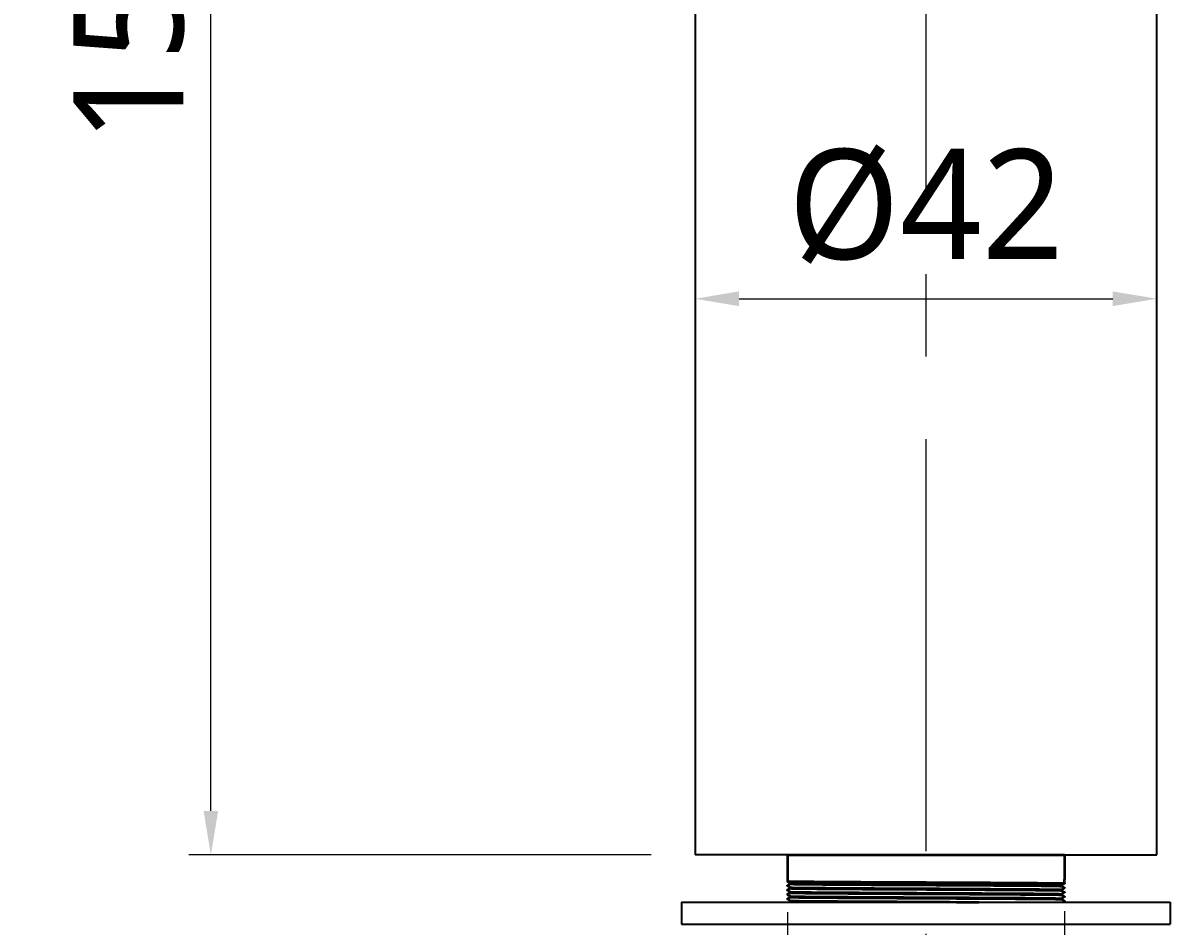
# Model space of a CAD drawing. Extents: x 0 to 1647, y 4681 to 5260.
# Drawn here: x 994.4 to 1098.8, y 4916.4 to 4998.5 of the extents above; entities that cross this region are included whole.
import ezdxf

# ---------------------------------------------------------------- set-up
doc = ezdxf.new("R2010")
doc.units = 0
doc.header["$LTSCALE"] = 30
doc.header["$MEASUREMENT"] = 0
doc.header["$PDMODE"] = 3
doc.header["$PDSIZE"] = -10
doc.linetypes.add('CENTER', pattern=[2, 1.25, -0.25, 0.25, -0.25])
doc.layers.get('0').update_dxf_attribs({"linetype": 'CONTINUOUS'})
doc.layers.get('DEFPOINTS').update_dxf_attribs({"linetype": 'CONTINUOUS'})
doc.layers.add('\\M+5B3DF\\M+5B4E7\\M+5CFDF', color=3, linetype='CONTINUOUS', lineweight=9)
doc.layers.add('AXES', color=7, linetype='CONTINUOUS')
doc.layers.add('BODY', color=7, linetype='CONTINUOUS')
doc.styles.add('Daelim Dimension', font='NanumGothic.ttf')
doc.dimstyles.new('DEFAULT', dxfattribs={"dimscale": 2, "dimtxt": 2, "dimasz": 2, "dimexe": 0, "dimexo": 2, "dimgap": 1, "dimtad": 1, "dimdec": 1, "dimzin": 9, "dimdsep": 46, "dimtxsty": 'Daelim Dimension', "dimcen": 0.5, "dimclrd": 252, "dimclre": 252, "dimclrt": 3, "dimadec": 1, "dimazin": 0, "dimtfac": 1, "dimtdec": 1, "dimtix": 1, "dimtmove": 0, "dimatfit": 3, "dimfxl": 0, "dimtolj": 1, "dimtzin": 1, "dimlwd": 9, "dimlwe": 9, "dimarcsym": 0})

# ---------------------------------------------------------------- blocks, each defined once
blk = doc.blocks.new('*D12')
at = {"color": 5, "lineweight": 9, "ltscale": 0.5}
for p, q in [((1072.57, 5074.74), (1009.52, 5074.74)), ((1011.52, 4926.84), (1011.52, 5070.74)), ((1051.57, 4922.84), (1009.52, 4922.84))]:
    blk.add_line(p, q, dxfattribs=at)
at = {"color": 5, "ltscale": 0.5}
for points in [[(1010.86, 5070.74), (1012.19, 5070.74), (1011.52, 5074.74)], [(1010.86, 4926.84), (1012.19, 4926.84), (1011.52, 4922.84)]]:
    blk.add_solid(points, dxfattribs=at)
at = {"layer": 'DEFPOINTS', "color": 0, "ltscale": 0.5}
for p in [(1011.52, 5074.74), (1076.57, 5074.74), (1055.57, 4922.84)]:
    blk.add_point(p, dxfattribs=at)
at = {"color": 7, "ltscale": 0.5, "insert": (1004.08, 4998.79), "char_height": 10, "attachment_point": 5, "rotation": 90, "style": 'Daelim Dimension'}
blk.add_mtext('\\A1;152', dxfattribs=at)
blk = doc.blocks.new('*D13')
at = {"color": 5, "lineweight": 9, "ltscale": 0.5}
for p, q in [((1055.57, 4977.43), (1055.57, 4975.43)), ((1097.57, 4977.43), (1097.57, 4975.43)), ((1059.57, 4973.43), (1093.57, 4973.43))]:
    blk.add_line(p, q, dxfattribs=at)
at = {"color": 5, "ltscale": 0.5}
for points in [[(1059.57, 4974.1), (1059.57, 4972.76), (1055.57, 4973.43)], [(1093.57, 4974.1), (1093.57, 4972.76), (1097.57, 4973.43)]]:
    blk.add_solid(points, dxfattribs=at)
at = {"layer": 'DEFPOINTS', "color": 0, "ltscale": 0.5}
for p in [(1055.57, 4973.43), (1097.57, 4973.43), (1097.57, 4973.43)]:
    blk.add_point(p, dxfattribs=at)
at = {"color": 7, "ltscale": 0.5, "insert": (1076.57, 4981.82), "char_height": 10, "attachment_point": 5, "style": 'Daelim Dimension'}
blk.add_mtext('\\A1;%%C42', dxfattribs=at)
blk = doc.blocks.new('*D19')
at = {"color": 5, "lineweight": 9, "ltscale": 0.5}
for p, q in [((1063.97, 4917.63), (1063.97, 4897.5)), ((1089.17, 4917.73), (1089.17, 4897.5)), ((1063.97, 4899.5), (932.81, 4899.5)), ((1085.17, 4899.5), (1067.97, 4899.5))]:
    blk.add_line(p, q, dxfattribs=at)
at = {"color": 5, "ltscale": 0.5}
for points in [[(1067.97, 4900.17), (1067.97, 4898.84), (1063.97, 4899.5)], [(1085.17, 4900.17), (1085.17, 4898.84), (1089.17, 4899.5)]]:
    blk.add_solid(points, dxfattribs=at)
at = {"layer": 'DEFPOINTS', "color": 0, "ltscale": 0.5}
for p in [(1063.97, 4921.63), (1089.17, 4921.73), (1089.17, 4899.5)]:
    blk.add_point(p, dxfattribs=at)
at = {"color": 7, "ltscale": 0.5, "insert": (979, 4908.14), "char_height": 10, "attachment_point": 5, "style": 'Daelim Dimension'}
blk.add_mtext('\\A1;설치 구멍 %%C35', dxfattribs=at)

msp = doc.modelspace()

# ---------------------------------------------------------------- linework, layer by layer
at = {"color": 0, "lineweight": 35}
for p, q in [((1063.97, 4922.84), (1063.97, 4920.41)), ((1089.17, 4922.84), (1089.17, 4920.61)), ((1089.17, 4920.26), (1089.17, 4920.61)), ((1063.97, 4920.06), (1063.97, 4920.01)), ((1063.97, 4920.06), (1063.97, 4920.06)), ((1063.97, 4919.66), (1063.97, 4919.61)), ((1063.97, 4919.66), (1063.97, 4919.66)), ((1089.17, 4920.26), (1089.17, 4920.21)), ((1089.17, 4920.21), (1089.17, 4920.21)), ((1089.17, 4919.86), (1089.17, 4919.81)), ((1089.17, 4919.81), (1089.17, 4919.81)), ((1089.17, 4919.46), (1089.17, 4919.41)), ((1089.17, 4919.41), (1089.17, 4919.41)), ((1063.97, 4919.26), (1063.97, 4919.21)), ((1063.97, 4919.26), (1063.97, 4919.26)), ((1063.97, 4919.26), (1063.97, 4919.26)), ((1063.97, 4918.86), (1063.97, 4918.81)), ((1063.97, 4918.86), (1063.97, 4918.86)), ((1063.97, 4918.86), (1063.97, 4918.86)), ((1089.17, 4919.06), (1089.17, 4919.01)), ((1089.17, 4919.01), (1089.17, 4919.01)), ((1089.17, 4918.66), (1089.17, 4918.61)), ((1089.17, 4918.61), (1089.17, 4918.61))]:
    msp.add_line(p, q, dxfattribs=at)
at = {"lineweight": 35}
msp.add_line((1063.97, 4922.84), (1089.17, 4922.84), dxfattribs=at)
at = {"color": 0, "lineweight": 35}
for points in [[(1064.22, 4920.27), (1064.09, 4920.34), (1063.97, 4920.42)], [(1064.22, 4919.87), (1064.09, 4919.94), (1063.96, 4920.02)], [(1063.96, 4919.66), (1064.09, 4919.73), (1064.22, 4919.8)], [(1064.21, 4919.47), (1064.09, 4919.54), (1063.96, 4919.62)], [(1063.96, 4919.26), (1064.09, 4919.33), (1064.21, 4919.4)], [(1063.97, 4920.06), (1064.09, 4920.13), (1064.22, 4920.2)], [(1064.21, 4920.2), (1064.25, 4920.24), (1064.21, 4920.27)], [(1064.21, 4919.8), (1064.25, 4919.84), (1064.21, 4919.87)], [(1064.21, 4919.4), (1064.25, 4919.44), (1064.21, 4919.47)], [(1088.92, 4920.07), (1088.88, 4920.04), (1088.92, 4920)], [(1088.92, 4919.67), (1088.88, 4919.64), (1088.92, 4919.6)], [(1088.92, 4919.27), (1088.88, 4919.24), (1088.92, 4919.2)], [(1088.92, 4919.27), (1088.88, 4919.24), (1088.92, 4919.2)], [(1089.17, 4920.22), (1089.04, 4920.14), (1088.92, 4920.07)], [(1088.92, 4920), (1089.04, 4919.93), (1089.17, 4919.86)], [(1089.17, 4919.82), (1089.04, 4919.74), (1088.92, 4919.67)], [(1088.92, 4919.6), (1089.04, 4919.53), (1089.17, 4919.46)], [(1089.17, 4919.42), (1089.04, 4919.34), (1088.92, 4919.27)], [(1064.22, 4919.07), (1064.09, 4919.14), (1063.97, 4919.21)], [(1063.97, 4918.86), (1064.09, 4918.93), (1064.22, 4919)], [(1064.22, 4918.67), (1064.09, 4918.74), (1063.97, 4918.81)], [(1064.12, 4918.55), (1064.17, 4918.57), (1064.22, 4918.6)], [(1064.22, 4919), (1064.26, 4919.04), (1064.22, 4919.07)], [(1064.22, 4918.6), (1064.26, 4918.64), (1064.22, 4918.67)], [(1088.92, 4918.87), (1088.88, 4918.84), (1088.92, 4918.8)], [(1088.92, 4918.87), (1088.88, 4918.84), (1088.92, 4918.8)], [(1088.92, 4919.2), (1089.05, 4919.13), (1089.17, 4919.06)], [(1089.17, 4919.01), (1089.05, 4918.94), (1088.92, 4918.87)], [(1088.92, 4918.8), (1089.05, 4918.73), (1089.17, 4918.66)], [(1089.17, 4918.61), (1089.11, 4918.58), (1089.05, 4918.55)]]:
    msp.add_open_spline(points, degree=2, dxfattribs=at)
for points, knots in [([(1089.17, 4920.21), (1089.17, 4920.22), (1089.16, 4920.22), (1089.15, 4920.22), (1089.14, 4920.22), (1089.12, 4920.22), (1089.12, 4920.22), (1089.07, 4920.22), (1088.94, 4920.23), (1088.74, 4920.23), (1088.59, 4920.23), (1088.55, 4920.23), (1088.5, 4920.24), (1088.46, 4920.24), (1088.45, 4920.24), (1088.36, 4920.24), (1088.29, 4920.24), (1088.05, 4920.24), (1087.87, 4920.24), (1087.63, 4920.25), (1087.58, 4920.25), (1087.48, 4920.25), (1087.32, 4920.25), (1087.16, 4920.25), (1086.81, 4920.25), (1086.33, 4920.26), (1085.78, 4920.26), (1085.34, 4920.27), (1085.19, 4920.27), (1085, 4920.27), (1084.96, 4920.27), (1084.89, 4920.27), (1084.77, 4920.27), (1084.65, 4920.27), (1084.25, 4920.27), (1083.92, 4920.28), (1083.49, 4920.28), (1083.4, 4920.28), (1083.23, 4920.28), (1083.14, 4920.28), (1082.87, 4920.28), (1082.51, 4920.28), (1082.15, 4920.29), (1081.87, 4920.29), (1081.77, 4920.29), (1081.58, 4920.29), (1081.49, 4920.29), (1081.01, 4920.29), (1080.62, 4920.29), (1080.03, 4920.3), (1079.83, 4920.3), (1079.53, 4920.3), (1079.43, 4920.3), (1079.22, 4920.3), (1079.12, 4920.3), (1078.62, 4920.3), (1078.21, 4920.31), (1077.69, 4920.31), (1077.59, 4920.31), (1077.38, 4920.31), (1077.28, 4920.31), (1076.97, 4920.31), (1076.76, 4920.31), (1076.14, 4920.32), (1075.73, 4920.32), (1075.27, 4920.32), (1075.22, 4920.32), (1075.11, 4920.32), (1074.96, 4920.32), (1074.6, 4920.32), (1074.3, 4920.33), (1073.7, 4920.33), (1073.3, 4920.33), (1072.52, 4920.34), (1072.13, 4920.34), (1071.66, 4920.34), (1071.56, 4920.34), (1071.37, 4920.34), (1071.28, 4920.34), (1071, 4920.34), (1070.81, 4920.34), (1070.27, 4920.35), (1069.91, 4920.35), (1069.48, 4920.35), (1069.4, 4920.35), (1069.23, 4920.35), (1068.98, 4920.36), (1068.57, 4920.36), (1068.26, 4920.36), (1068.03, 4920.36), (1067.95, 4920.36), (1067.8, 4920.36), (1067.73, 4920.36), (1067.36, 4920.37), (1067.08, 4920.37), (1066.69, 4920.37), (1066.56, 4920.37), (1066.38, 4920.37), (1066.32, 4920.38), (1066.2, 4920.38), (1066.14, 4920.38), (1065.86, 4920.38), (1065.64, 4920.38), (1065.4, 4920.38), (1065.35, 4920.38), (1065.26, 4920.39), (1065.12, 4920.39), (1065, 4920.39), (1064.76, 4920.39), (1064.63, 4920.39), (1064.39, 4920.4), (1064.29, 4920.4), (1064.17, 4920.4), (1064.13, 4920.4), (1064.1, 4920.41), (1064.09, 4920.41), (1064.08, 4920.41), (1064.07, 4920.41), (1064.05, 4920.41), (1064.04, 4920.41), (1063.99, 4920.41), (1063.97, 4920.41), (1063.97, 4920.41)], [0, 0, 0, 0, 0.015625, 0.015625, 0.023437, 0.023437, 0.03125, 0.03125, 0.0625, 0.09375, 0.09375, 0.101562, 0.105469, 0.105469, 0.109375, 0.109375, 0.125, 0.125, 0.15625, 0.15625, 0.164062, 0.164062, 0.171875, 0.1875, 0.1875, 0.21875, 0.25, 0.25, 0.265625, 0.265625, 0.269531, 0.269531, 0.273437, 0.28125, 0.28125, 0.3125, 0.3125, 0.320312, 0.320312, 0.328125, 0.328125, 0.34375, 0.359375, 0.359375, 0.367187, 0.367187, 0.375, 0.375, 0.40625, 0.40625, 0.421875, 0.421875, 0.429687, 0.429687, 0.4375, 0.4375, 0.46875, 0.46875, 0.476562, 0.476562, 0.484375, 0.484375, 0.5, 0.5, 0.53125, 0.53125, 0.535156, 0.535156, 0.539062, 0.546875, 0.5625, 0.5625, 0.59375, 0.59375, 0.625, 0.625, 0.632812, 0.632812, 0.640625, 0.640625, 0.65625, 0.65625, 0.6875, 0.6875, 0.695312, 0.695312, 0.703125, 0.71875, 0.734375, 0.734375, 0.742187, 0.742187, 0.75, 0.75, 0.78125, 0.78125, 0.796875, 0.796875, 0.804687, 0.804687, 0.8125, 0.8125, 0.84375, 0.84375, 0.851562, 0.851562, 0.859375, 0.875, 0.875, 0.90625, 0.90625, 0.9375, 0.9375, 0.953125, 0.953125, 0.957031, 0.957031, 0.960937, 0.960937, 0.96875, 0.96875, 1, 1, 1, 1]), ([(1064.21, 4920.2), (1064.2, 4920.2), (1064.66, 4920.18), (1066.96, 4920.16), (1070.88, 4920.13), (1075.67, 4920.11), (1080.59, 4920.08), (1084.9, 4920.06), (1087.93, 4920.03), (1088.85, 4920.01), (1088.92, 4920), (1088.92, 4920)], [0, 0, 0, 0, 0.10368, 0.229208, 0.354736, 0.480265, 0.605793, 0.731321, 0.856849, 0.982378, 1, 1, 1, 1]), ([(1064.21, 4919.8), (1064.2, 4919.8), (1064.72, 4919.78), (1067.18, 4919.76), (1071.18, 4919.73), (1076, 4919.71), (1080.91, 4919.68), (1085.15, 4919.66), (1088.08, 4919.63), (1088.88, 4919.61), (1088.92, 4919.6), (1088.92, 4919.6)], [0, 0, 0, 0, 0.111379, 0.237013, 0.362647, 0.488282, 0.613916, 0.73955, 0.865185, 0.990819, 1, 1, 1, 1]), ([(1064.21, 4919.4), (1064.2, 4919.4), (1064.78, 4919.38), (1067.41, 4919.35), (1071.48, 4919.33), (1076.34, 4919.3), (1081.22, 4919.28), (1085.4, 4919.25), (1088.21, 4919.23), (1088.9, 4919.21), (1088.92, 4919.2), (1088.92, 4919.2)], [0, 0, 0, 0, 0.12058, 0.246108, 0.371636, 0.497164, 0.622692, 0.74822, 0.873748, 0.999276, 1, 1, 1, 1]), ([(1064.21, 4920.27), (1064.23, 4920.27), (1064.7, 4920.25), (1066.96, 4920.23), (1070.88, 4920.2), (1075.67, 4920.18), (1080.59, 4920.15), (1084.9, 4920.13), (1087.93, 4920.1), (1088.87, 4920.08), (1088.92, 4920.07), (1088.92, 4920.07)], [0, 0, 0, 0, 0.097886, 0.223414, 0.348943, 0.474471, 0.599999, 0.725527, 0.851056, 0.976584, 1, 1, 1, 1]), ([(1064.21, 4919.87), (1064.23, 4919.86), (1064.76, 4919.85), (1067.18, 4919.83), (1071.18, 4919.8), (1076, 4919.78), (1080.91, 4919.75), (1085.15, 4919.72), (1088.08, 4919.7), (1088.89, 4919.68), (1088.92, 4919.67), (1088.92, 4919.67)], [0, 0, 0, 0, 0.10656, 0.232209, 0.357859, 0.483508, 0.609157, 0.734807, 0.860456, 0.986105, 1, 1, 1, 1]), ([(1064.21, 4919.47), (1064.23, 4919.46), (1064.82, 4919.45), (1067.41, 4919.42), (1071.48, 4919.4), (1076.34, 4919.37), (1081.22, 4919.35), (1085.4, 4919.32), (1088.21, 4919.3), (1088.92, 4919.28), (1088.92, 4919.27), (1088.92, 4919.27)], [0, 0, 0, 0, 0.115001, 0.240499, 0.365997, 0.491495, 0.616993, 0.742491, 0.867988, 0.993486, 1, 1, 1, 1]), ([(1064.22, 4919), (1064.2, 4918.99), (1064.78, 4918.98), (1067.41, 4918.95), (1071.49, 4918.93), (1076.34, 4918.9), (1081.23, 4918.88), (1085.4, 4918.85), (1088.22, 4918.83), (1088.91, 4918.81), (1088.92, 4918.8), (1088.92, 4918.8)], [0, 0, 0, 0, 0.12058, 0.246108, 0.371636, 0.497164, 0.622692, 0.74822, 0.873748, 0.999276, 1, 1, 1, 1]), ([(1064.22, 4919.07), (1064.23, 4919.06), (1064.82, 4919.05), (1067.41, 4919.02), (1071.49, 4919), (1076.34, 4918.97), (1081.23, 4918.95), (1085.4, 4918.92), (1088.22, 4918.9), (1088.92, 4918.88), (1088.92, 4918.87), (1088.92, 4918.87)], [0, 0, 0, 0, 0.115001, 0.240499, 0.365997, 0.491495, 0.616993, 0.742491, 0.867988, 0.993486, 1, 1, 1, 1]), ([(1064.22, 4918.67), (1064.23, 4918.66), (1064.82, 4918.65), (1067.42, 4918.62), (1071.49, 4918.6), (1076.34, 4918.57), (1079.69, 4918.55), (1081.28, 4918.55), (1081.37, 4918.55)], [0, 0, 0, 0, 0.1150011, 0.240499, 0.3659969, 0.4914948, 0.6169927, 0.6242591, 0.6242591, 0.6242591, 0.6242591])]:
    msp.add_open_spline(points, degree=3, knots=knots, dxfattribs=at)
at = {"layer": '\\M+5B3DF\\M+5B4E7\\M+5CFDF', "color": 0, "lineweight": -3}
for p, q in [((1055.57, 5024.02), (1055.57, 4922.84)), ((1097.57, 4922.84), (1097.57, 5024.02)), ((1076.57, 4922.84), (1055.57, 4922.84)), ((1076.57, 4922.84), (1097.57, 4922.84))]:
    msp.add_line(p, q, dxfattribs=at)
at = {"layer": 'AXES', "color": 7, "linetype": 'Continuous'}
for p, q in [((1054.35, 4918.55), (1098.78, 4918.55)), ((1054.35, 4918.55), (1054.35, 4916.55)), ((1098.78, 4918.55), (1098.78, 4916.55)), ((1054.35, 4916.55), (1098.78, 4916.55))]:
    msp.add_line(p, q, dxfattribs=at)
at = {"layer": 'BODY', "color": 1, "linetype": 'CENTER', "lineweight": 5}
msp.add_line((1076.57, 5080.67), (1076.57, 4878.88), dxfattribs=at)

# ---------------------------------------------------------------- dimensions: what is measured, and where the dimension line sits
at = {"color": 5, "ltscale": 0.5}
dim = msp.add_linear_dim(base=(1011.52, 5074.74), p1=(1055.57, 4922.84), p2=(1076.57, 5074.74), angle=90, dimstyle='DEFAULT', override={"dimtxt": 5, "dimexe": 1, "dimdec": 0, "dimclrd": 5, "dimclre": 5, "dimclrt": 7}, dxfattribs=at)
dim.commit()
dim.dimension.update_dxf_attribs({"geometry": '*D12', "text_midpoint": (1011.52, 4998.79), "dimtype": 160})
dim = msp.add_linear_dim(base=(1097.57, 4973.43), p1=(1055.57, 4973.43), p2=(1097.57, 4973.43), text='%%C<>', dimstyle='DEFAULT', override={"dimtxt": 5, "dimexe": 1, "dimdec": 0, "dimclrd": 5, "dimclre": 5, "dimclrt": 7}, dxfattribs=at)
dim.commit()
dim.dimension.update_dxf_attribs({"geometry": '*D13', "text_midpoint": (1076.57, 4981.82)})
dim = msp.add_linear_dim(base=(1089.17, 4899.5), p1=(1063.97, 4921.63), p2=(1089.17, 4921.73), text='설치 구멍 %%C35', dimstyle='DEFAULT', override={"dimtxt": 5, "dimexe": 1, "dimdec": 0, "dimclrd": 5, "dimclre": 5, "dimclrt": 7}, dxfattribs=at)
dim.commit()
dim.dimension.update_dxf_attribs({"geometry": '*D19', "text_midpoint": (979, 4899.5), "dimtype": 160})

doc.saveas('drawing.dxf')
